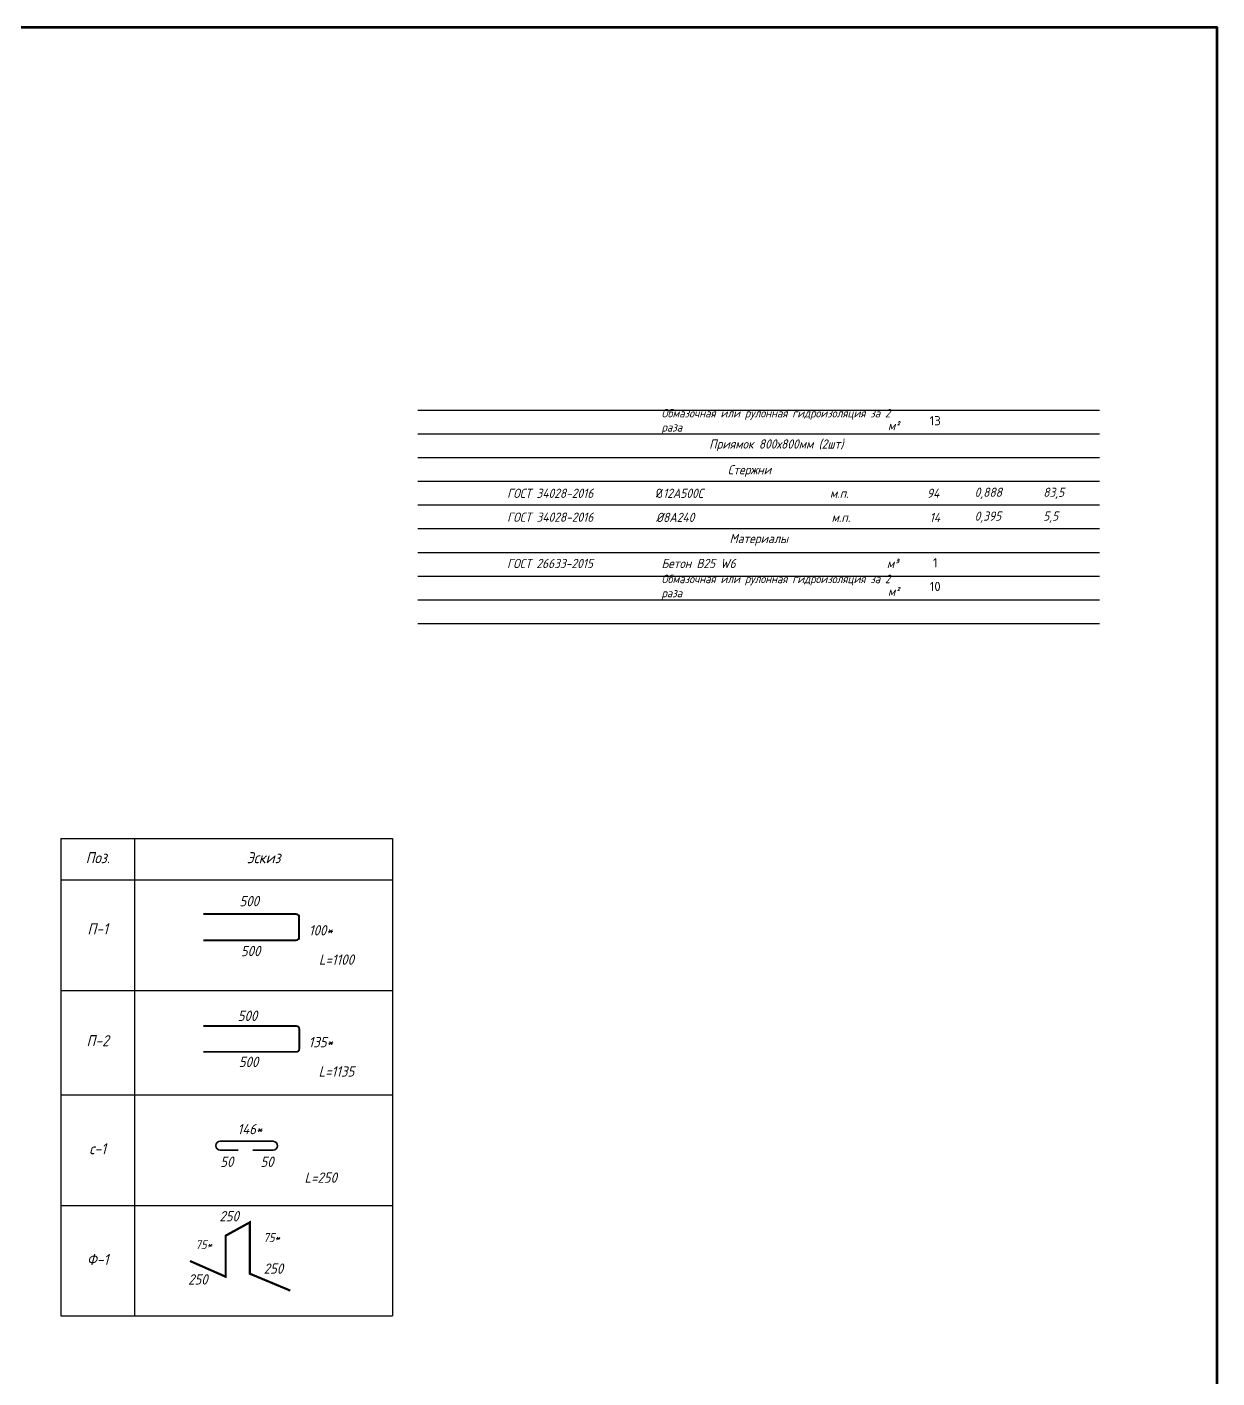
# Model space of a CAD drawing. Header units: millimetres. Extents: x 504091 to 2165846, y 135022 to 442887.
# Drawn here: x 1615269 to 1647549, y 245822 to 282474 of the extents above; entities that cross this region are included whole.
import ezdxf
from ezdxf.enums import TextEntityAlignment as Align

# ---------------------------------------------------------------- set-up
doc = ezdxf.new("R2010")
doc.units = ezdxf.units.MM
for name, color, linetype, lineweight in [('08Арматура', 94, 'Continuous', 35), ('12Арматура', 116, 'Continuous', 40), ('размеры', 7, 'Continuous', 9), ('Размеры КР', 164, 'Continuous', 9)]:
    doc.layers.add(name, color=color, linetype=linetype, lineweight=lineweight)
doc.layers.add('Текст', color=7, linetype='Continuous')
doc.styles.add('GOST 2.304_new', font='isocpeur.ttf', dxfattribs={"width": 0.9, "oblique": 15})

# ---------------------------------------------------------------- blocks, each defined once
blk = doc.blocks.new('A$C6164098F')
at = {"layer": '08Арматура', "ltscale": 20}
for p, q in [((12, 24), (155.1, 24)), ((60.5, 0), (11.4, 0)), ((155.1, 0), (100.1, 0))]:
    blk.add_line(p, q, dxfattribs=at)
for centre, start, end in [((12, 12), 89.9992, 267.2965), ((155.1, 12), 270, 90)]:
    blk.add_arc(centre, 12, start, end, dxfattribs=at)

msp = doc.modelspace()

# ---------------------------------------------------------------- linework, layer by layer
at = {"layer": '12Арматура', "color": 0, "ltscale": 10}
msp.add_lwpolyline([(1620054.4752, 257704.556), (1622574.4753, 257704.5565, 0.4141294605), (1622654.4527, 257784.556), (1622654.2541, 258324.5556, 0.4143957109), (1622574.2048, 258404.556), (1620054.2047, 258404.556)], format="xyb", dxfattribs=at)
at = {"layer": '12Арматура', "color": 30, "ltscale": 10, "const_width": 50}
msp.add_lwpolyline([(1620054.4752, 254669.8165), (1622574.4753, 254669.817, 0.4141294605), (1622654.4527, 254749.8165), (1622654.2541, 255289.8161, 0.4143957109), (1622574.2048, 255369.8165), (1620054.2047, 255369.8165)], format="xyb", dxfattribs=at)
at = {"layer": 'размеры', "ltscale": 50, "const_width": 60}
msp.add_lwpolyline([(1619690.624, 248995.8284), (1620656.9699, 248570.2009), (1620656.9699, 249683.36), (1621312.1092, 250043.4891), (1621312.1092, 248652.0403), (1622409.536, 248193.6859)], dxfattribs=at)
at = {"layer": 'Размеры КР', "lineweight": 60}
msp.add_lwpolyline([(1582988.7677, 282473.5457), (1647549.3544, 282473.5457), (1647549.3544, 202751.1477), (1582988.7677, 202751.1477)], close=True, dxfattribs=at)
at = {"layer": 'Текст', "linetype": 'Continuous', "ltscale": 100}
for p, q in [((1625869.039, 272076.1038), (1644364.1828, 272076.1038)), ((1625869.039, 271433.7124), (1644364.1828, 271433.7124)), ((1625869.039, 270791.3209), (1644364.1828, 270791.3209)), ((1625869.039, 270148.9295), (1644364.1828, 270148.9295)), ((1625869.039, 269506.5381), (1644364.1828, 269506.5381)), ((1625869.039, 268864.1466), (1644364.1828, 268864.1466)), ((1625869.039, 268221.7552), (1644364.1828, 268221.7552)), ((1625869.039, 267579.3638), (1644364.1828, 267579.3638)), ((1625869.039, 266936.9724), (1644364.1828, 266936.9724)), ((1625869.039, 266294.5809), (1644364.1828, 266294.5809))]:
    msp.add_line(p, q, dxfattribs=at)
at = {"layer": 'Текст', "ltscale": 20}
for p, q in [((1616186.0111, 260453.9769), (1616186.0111, 247505.1954)), ((1616186.0111, 260453.9769), (1625186.0111, 260453.9769)), ((1618186.0111, 260453.9769), (1618186.0111, 247505.1954)), ((1625186.0111, 260453.9769), (1625186.0111, 247505.1954)), ((1616186.0111, 259337.1999), (1625186.0111, 259337.1999)), ((1616186.0111, 256337.1999), (1625186.0111, 256337.1999)), ((1616186.0111, 253505.1954), (1625186.0111, 253505.1954)), ((1616186.0111, 250505.1954), (1625186.0111, 250505.1954)), ((1616186.0111, 247505.1954), (1625186.0111, 247505.1954))]:
    msp.add_line(p, q, dxfattribs=at)

# ---------------------------------------------------------------- block references
at = {"layer": 'размеры', "ltscale": 10, "xscale": 10, "yscale": 10, "zscale": 10}
msp.add_blockref('A$C6164098F', (1620391.2065, 252002.9201), dxfattribs=at)

# ---------------------------------------------------------------- texts
at = {"layer": 'Текст', "linetype": 'Continuous', "ltscale": 100, "style": 'GOST 2.304_new'}
for s, p in [('13', (1639905.5954, 271793.3386)), ('1', (1639905.5954, 267938.99)), ('10', (1639905.5954, 267296.5986))]:
    msp.add_text(s, height=249.875, dxfattribs=at).set_placement(p, align=Align.MIDDLE_CENTER)
at = {"layer": 'Текст', "ltscale": 20, "style": 'GOST 2.304_new', "oblique": 15, "width": 0.9}
for s, p in [('Поз.', (1617186.0111, 259938.0754)), ('Эскиз', (1621686.0111, 259938.0754)), ('П-1', (1617186.0111, 258007.7413)), ('П-2', (1617186.0111, 254973.0018)), ('с-1', (1617186.0111, 252042.2024)), ('Ф-1', (1617186.0111, 249037.2691))]:
    msp.add_text(s, height=300, dxfattribs=at).set_placement(p, align=Align.MIDDLE_CENTER)
at = {"layer": 'Текст', "linetype": 'Continuous', "ltscale": 100, "attachment_point": 4, "style": 'GOST 2.304_new'}
for s, insert, char_height, width in [('Обмазочная или рулонная гидроизоляция за 2 раза', (1632481.1506, 271774.1798), 230, 6216.89), ('м²', (1638622.0692, 271658.6525), 249.875, 6216.89), ('Приямок 800х800мм (2шт)', (1633775.8213, 271126.9705), 249.875, 4588.976683), ('Стержни             ', (1634279.5863, 270427.7557), 249.875, 6216.89), ('ГОСТ 34028-2016', (1628291.8364, 269822.9159), 249.875, 6216.89), (' {\\Q0;%%C}12А500С                        м.п.', (1632184.9138, 269822.9159), 249.875, 6216.89), ('94', (1639680.6691, 269822.9159), 249.875, 6216.89), ('0,888', (1640975.9832, 269822.9159), 249.875, 6216.89), ('83,5', (1642836.0128, 269822.9159), 249.875, 6216.89), ('ГОСТ 34028-2016', (1628291.8364, 269175.7065), 249.875, 6216.89), (' %%C8А240                          м.п.', (1632184.9138, 269169.721), 249.875, 7055.447367), ('14', (1639755.9432, 269168.9029), 249.875, 7055.447367), ('0,395', (1640975.9832, 269175.7065), 249.875, 6216.89), ('5,5', (1642836.0128, 269175.7065), 249.875, 7055.447367), ('  Материалы', (1634040.4844, 268562.2227), 249.875, 3094.275066), ('ГОСТ 26633-2015', (1628290.7227, 267919.8312), 249.875, 6216.89), ('Бетон В25 W6', (1632481.1506, 267919.8312), 249.875, 6216.89), ('м³', (1638594.593, 267919.8312), 249.875, 6216.89), ('Обмазочная или рулонная гидроизоляция за 2 раза', (1632481.1506, 267277.4398), 230, 6216.89), ('м²', (1638622.0692, 267161.9124), 249.875, 6216.89)]:
    msp.add_mtext(s, dxfattribs=dict(at, insert=insert, char_height=char_height, width=width))

# ---------------------------------------------------------------- next in the draw order: texts
at = {"layer": 'Текст', "linetype": 'Continuous', "ltscale": 20, "width": 607.747931, "attachment_point": 5, "style": 'GOST 2.304_new', "bg_fill": 3, "box_fill_scale": 1.1, "bg_fill_color": 256, "bg_fill_true_color": 13158600, "bg_fill_transparency": 0}
for s, insert, char_height in [('\\A1;500', (1621296.5299, 258758.5674), 280), ('\\A1;500', (1621334.1387, 257405.3026), 280), ('\\A1;500', (1621249.5167, 255647.9332), 280), ('\\A1;135*', (1623237.0514, 254933.4802), 280), ('\\A1;500', (1621277.7213, 254398.037), 280), ('\\A1;L=1135', (1623662.0777, 254138.6142), 280), ('\\A1;146*', (1621314.8938, 252574.4853), 280), ('\\A1;50', (1620688.8782, 251688.3032), 280), ('\\A1;50', (1621779.4283, 251688.3032), 280), ('\\A1;L=250', (1623235.2444, 251257.2698), 280), ('\\A1;250', (1620751.6273, 250210.5659), 280), ('\\A1;75*', (1621903.5149, 249631.3171), 240.0002), ('\\A1;75*', (1620060.7657, 249439.4744), 240.0002), ('\\A1;250', (1621952.7013, 248789.4436), 280), ('\\A1;250', (1619903.8362, 248496.5947), 280)]:
    msp.add_mtext(s, dxfattribs=dict(at, insert=insert, char_height=char_height))
at = {"layer": 'Текст', "color": 6, "linetype": 'Continuous', "ltscale": 20, "char_height": 280, "attachment_point": 5, "style": 'GOST 2.304_new', "bg_fill": 3, "box_fill_scale": 1.1, "bg_fill_color": 256, "bg_fill_true_color": 13158600, "bg_fill_transparency": 0}
for s, insert, width in [('\\A1;100*', (1623237.0514, 257968.2197), 450.954574), ('\\A1;L=1100', (1623662.0777, 257173.3537), 1176.759673)]:
    msp.add_mtext(s, dxfattribs=dict(at, insert=insert, width=width))

doc.saveas('drawing.dxf')
